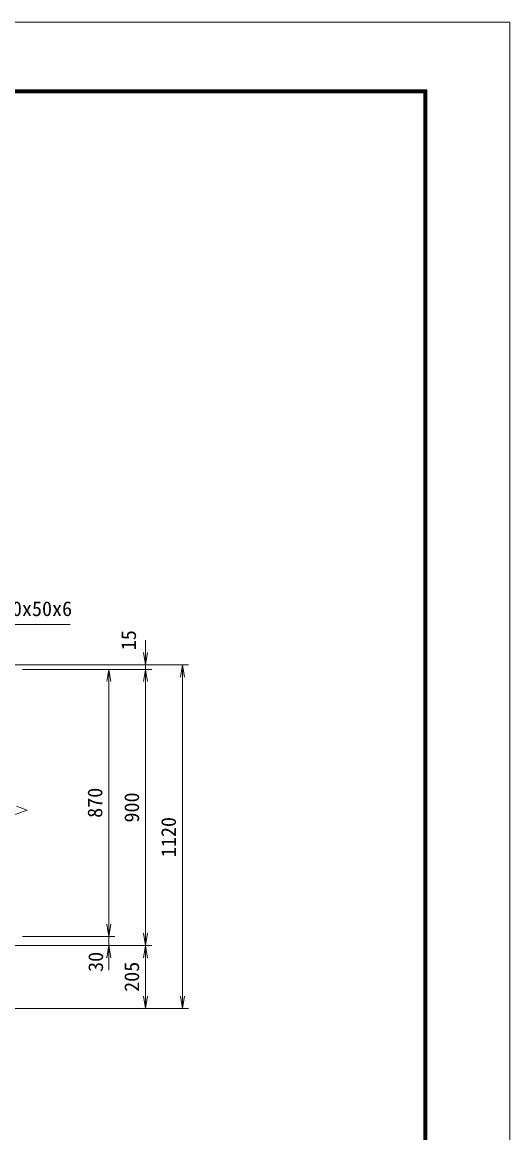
# Model space of a CAD drawing. Units: millimetres, scale not verified. Extents: x -4200 to 4200, y -2970 to 2970.
# Drawn here: x 2611 to 4200, y -649 to 2970 of the extents above; entities that cross this region are included whole.
import ezdxf
from ezdxf.enums import TextEntityAlignment as Align

# ---------------------------------------------------------------- set-up
doc = ezdxf.new("R2010")
doc.units = ezdxf.units.MM
doc.header["$LTSCALE"] = 20
for name, color, linetype, lineweight in [('0-4_D-STR-TXT', 7, 'Continuous', 9), ('0-7_D-STR-DIM', 7, 'Continuous', 9), ('0-8_0', 7, 'Continuous', 9), ('0-A_D-STR2', 7, 'Continuous', 9), ('0-B_D-TTL', 7, 'Continuous', 9)]:
    doc.layers.add(name, color=color, linetype=linetype, lineweight=lineweight)
doc.styles.add('ＭＳ ゴシック', font='')
doc.styles.get('ＭＳ ゴシック').set_extended_font_data('MS Gothic')

# ---------------------------------------------------------------- blocks, each defined once
blk = doc.blocks.new('_Open')
at = {"layer": '0-8_0'}
blk.add_line((-20, 3.33), (0, 0), dxfattribs=at)
blk.add_lwpolyline([(-20, -3.33), (0, 0), (-20, 0)], dxfattribs=at)

msp = doc.modelspace()

# ---------------------------------------------------------------- linework, layer by layer
at = {"layer": '0-4_D-STR-TXT'}
msp.add_lwpolyline([(2766.63, 1008.02), (2295.66, 1008.02), (2257.57, 873.75)], dxfattribs=at)
at = {"layer": '0-7_D-STR-DIM'}
for p, q in [((3013.04, 916.37), (3013.04, 956.37)), ((2286.99, 876.37), (3033.04, 876.37)), ((2286.99, 876.37), (3153.04, 876.37)), ((3013.04, 861.37), (3013.04, 876.37)), ((2611.99, 861.37), (2913.04, 861.37)), ((2611.99, 861.37), (3033.04, 861.37)), ((2611.99, 861.37), (3033.04, 861.37)), ((3133.04, -203.63), (3133.04, 836.37)), ((2893.04, 821.37), (2893.04, 31.37)), ((3013.04, 821.37), (3013.04, 1.37)), ((3013.04, 821.37), (3013.04, 781.37)), ((2556.75, 377.12), (2627.23, 402.77)), ((2627.23, 402.77), (2591.99, 415.59)), ((2893.04, 31.37), (2893.04, 71.37)), ((2611.99, -8.63), (2913.04, -8.63)), ((2611.99, -8.63), (2913.04, -8.63)), ((2893.04, -8.63), (2893.04, -38.63)), ((2386.99, -38.63), (3033.04, -38.63)), ((2386.99, -38.63), (2913.04, -38.63)), ((2386.99, -38.63), (3033.04, -38.63)), ((2893.04, -78.63), (2893.04, -118.63)), ((3013.04, -78.63), (3013.04, -203.63)), ((2286.99, -243.63), (3033.04, -243.63)), ((2286.99, -243.63), (3153.04, -243.63))]:
    msp.add_line(p, q, dxfattribs=at)
at = {"layer": '0-A_D-STR2'}
msp.add_line((2626.96, 402.67), (2627.1, 402.81), dxfattribs=at)
at = {"layer": '0-B_D-TTL', "color": 2, "lineweight": 18}
msp.add_lwpolyline([(-4200, 2970), (4200, 2970), (4200, -2970), (-4200, -2970)], close=True, dxfattribs=at)
at = {"layer": '0-B_D-TTL'}
for points in [[(-3930, 2750), (3930, 2750), (3930, -2750), (-3930, -2750)], [(-3927.5, 2747.5), (3927.5, 2747.5), (3927.5, -2747.5), (-3927.5, -2747.5)], [(-3925, 2745), (3925, 2745), (3925, -2745), (-3925, -2745)], [(-3922.5, 2742.5), (3922.5, 2742.5), (3922.5, -2742.5), (-3922.5, -2742.5)], [(-3920, 2740), (3920, 2740), (3920, -2740), (-3920, -2740)]]:
    msp.add_lwpolyline(points, close=True, dxfattribs=at)

# ---------------------------------------------------------------- block references
at = {"layer": '0-7_D-STR-DIM', "xscale": 2, "yscale": 2}
for p, rotation in [((3013.04, 876.37), 270), ((3133.04, 876.37), 90), ((2893.04, 861.37), 90), ((3013.04, 861.37), 90), ((3013.04, 861.37), 90), ((2893.04, -8.63), 270), ((2893.04, -8.63), 270), ((3013.04, -38.63), 270), ((2893.04, -38.63), 90), ((3013.04, -38.63), 90), ((3013.04, -243.63), 270), ((3133.04, -243.63), 270)]:
    msp.add_blockref('_Open', p, dxfattribs=dict(at, rotation=rotation))

# ---------------------------------------------------------------- texts
at = {"layer": '0-4_D-STR-TXT', "style": 'ＭＳ ゴシック'}
msp.add_text('門柱 L50x50x6', height=48.09, dxfattribs=at).set_placement((2347.85, 1020.6), align=Align.BOTTOM_LEFT)
at = {"layer": '0-7_D-STR-DIM', "style": 'ＭＳ ゴシック'}
for s, p in [('15', (2996.1, 923.67)), ('870', (2886.29, 377.49)), ('900', (3006.29, 362.24)), ('1120', (3126.29, 249.47)), ('30', (2888.69, -124.53)), ('205', (3006.29, -189.48))]:
    msp.add_text(s, height=48.09, rotation=90, dxfattribs=at).set_placement(p, align=Align.BOTTOM_LEFT)

doc.saveas('drawing.dxf')
